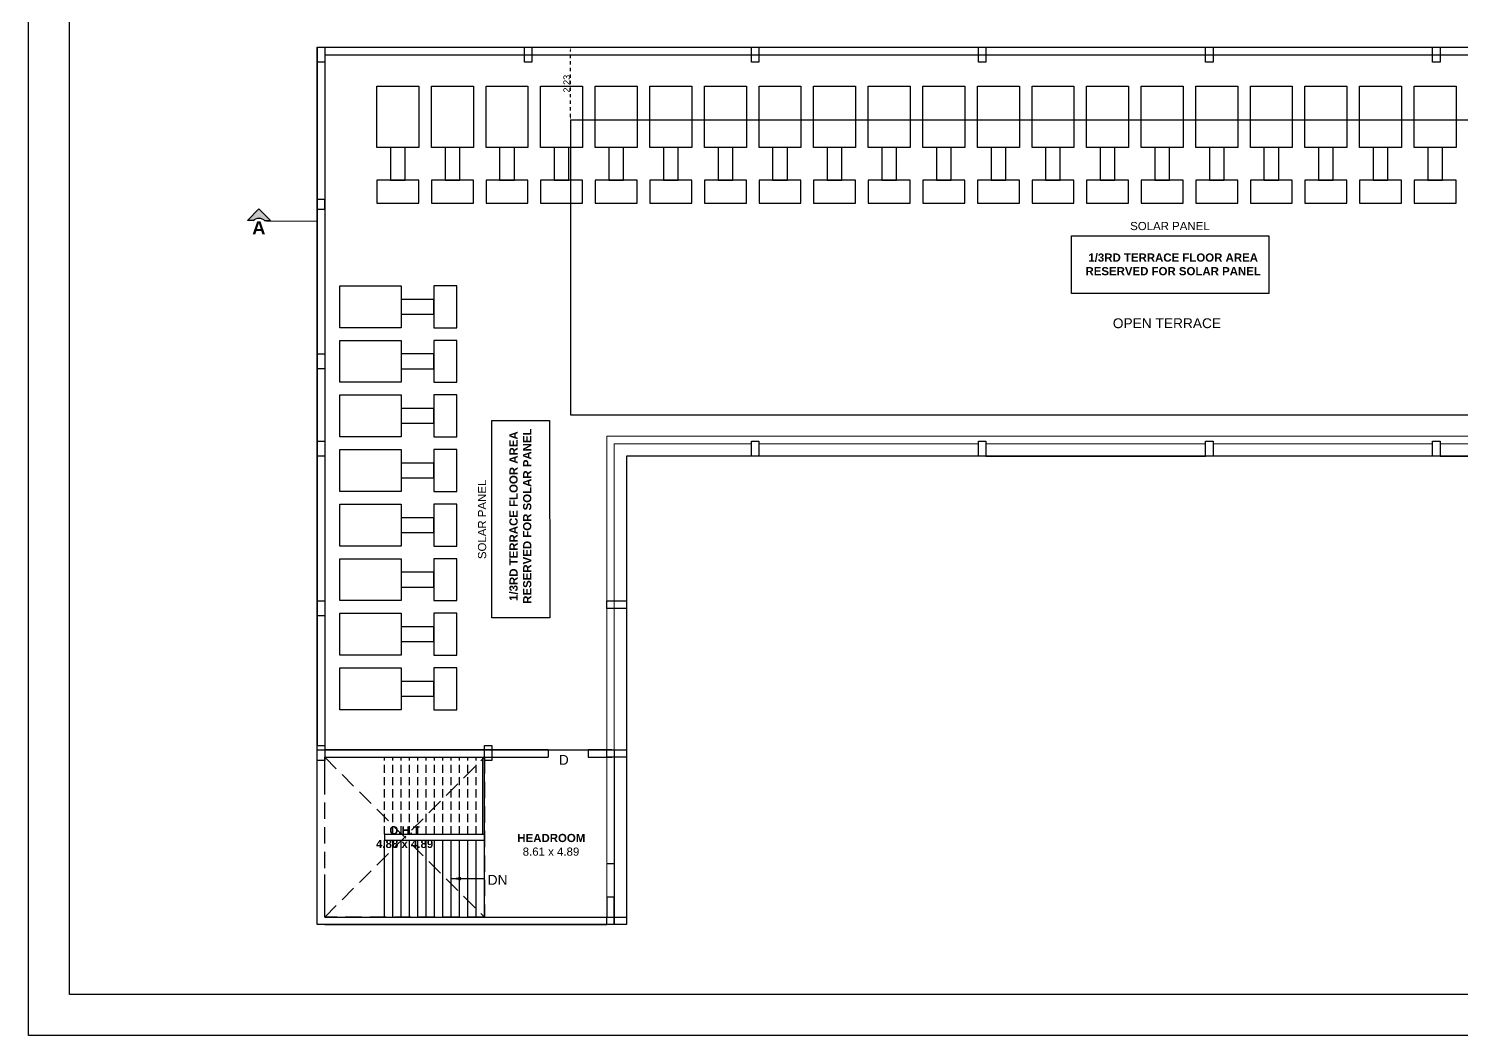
# Model space of a CAD drawing. Header units: metres. Extents: x -1744 to -758, y -4183 to -3914.
# Drawn here: x -901.32 to -857.56, y -4172.82 to -4142.06 of the extents above; entities that cross this region are included whole.
import ezdxf
from ezdxf.enums import TextEntityAlignment as Align

# ---------------------------------------------------------------- set-up
doc = ezdxf.new("R2010")
doc.units = ezdxf.units.M
doc.header["$PDMODE"] = 3
for name, pattern in [('DASHED', [0.75, 0.5, -0.25]), ('DASHED2', [0.375, 0.25, -0.125]), ('DOT2', [0.125, 0, -0.125]), ('HIDDEN', [0.375, 0.25, -0.125])]:
    doc.linetypes.add(name, pattern=pattern)
for name, color, linetype in [('A-STAIR-2', 54, 'Continuous'), ('BLK_1_FLR_4_ROOF_AREA', 54, 'Continuous'), ('BLK_1_STAIR_HEADROOM', 1, 'Continuous'), ('BLK_1_TERRACESERVICE_UTILITYDISTANCE', 1, 'Continuous'), ('SOLAR WATER HEATER', 88, 'Continuous'), ('SOLAR_PANEL', 3, 'Continuous'), ('TEXT', 7, 'Continuous'), ('TEXT @ 1', 7, 'Continuous'), ('TEXT NOTES', 200, 'Continuous'), ('WALL', 7, 'Continuous'), ('WINDOW', 215, 'Continuous')]:
    doc.layers.add(name, color=color, linetype=linetype)
doc.layers.add('A_---WALLS', color=255, linetype='Continuous', lineweight=30)
doc.styles.add('CORPORATION', font='arial.ttf')
doc.styles.add('KK', font='arial.ttf', dxfattribs={"width": 0.75})
doc.styles.add('STYLE1', font='arial.ttf')
doc.styles.add('TITLE', font='arialbd.ttf')
doc.dimstyles.new('Dim-outter', dxfattribs={"dimtxt": 1, "dimasz": 1, "dimexe": 0, "dimexo": 0, "dimgap": 1, "dimtad": 1, "dimlfac": -1, "dimzin": 3, "dimdsep": 46, "dimtxsty": 'CORPORATION', "dimblk": 'ARCHTICK', "dimcen": 0.125, "dimclrd": 8, "dimclre": 8, "dimclrt": 256, "dimazin": 0, "dimtfac": 0.5, "dimtix": 1, "dimtmove": 2, "dimatfit": 3, "dimfxl": 0, "dimtolj": 1, "dimtzin": 0, "dimarcsym": 0})

# ---------------------------------------------------------------- blocks, each defined once
blk = doc.blocks.new('_ArchTick')
at = {"color": 0, "linetype": 'ByBlock', "const_width": 0.15}
blk.add_lwpolyline([(-0.5, -0.5), (0.5, 0.5)], dxfattribs=at)
blk = doc.blocks.new('A$C10EB0513')
at = {"layer": 'SOLAR WATER HEATER', "lineweight": -2}
for points in [[(-1.172, 0), (-2.452, 0), (-2.452, -1.872), (-1.172, -1.872)], [(-2.037, -1.872), (-1.587, -1.872), (-1.587, -2.874), (-2.037, -2.874)], [(-1.172, -3.57), (-2.452, -3.57), (-2.452, -2.874), (-1.172, -2.874)]]:
    blk.add_lwpolyline(points, close=True, dxfattribs=at)
blk = doc.blocks.new('A$C0E13561B')
at = {"ltscale": 0.25}
blk.add_hatch(color=256, dxfattribs=at).paths.add_polyline_path([(0, 0), (-5, -5), (-2.5, -5, -0.412919), (2.5, -5), (5, -5)])
for points in [[(-2.5, -5), (-5, -5), (0, 0)], [(2.5, -5), (5, -5), (0, 0)]]:
    blk.add_lwpolyline(points, dxfattribs=at)
blk.add_arc((0, -7.51), 3.54, 45.12663, 134.87337, dxfattribs=at)
blk = doc.blocks.new('*D585')
at = {"layer": 'BLK_1_TERRACESERVICE_UTILITYDISTANCE', "color": 2, "linetype": 'DOT2', "lineweight": -2, "ltscale": 0.05}
blk.add_line((-884.774, -4144.76), (-884.774, -4142.729), dxfattribs=at)
at = {"layer": 'BLK_1_TERRACESERVICE_UTILITYDISTANCE', "color": 2, "ltscale": 0.05}
for points in [[(-884.791, -4142.729), (-884.757, -4142.729), (-884.774, -4142.629)], [(-884.791, -4144.76), (-884.757, -4144.76), (-884.774, -4144.86)]]:
    blk.add_solid(points, dxfattribs=at)
at = {"layer": 'DEFPOINTS', "color": 0, "ltscale": 0.05}
for p in [(-884.774, -4142.629), (-884.774, -4142.629), (-884.774, -4144.86)]:
    blk.add_point(p, dxfattribs=at)
at = {"layer": 'BLK_1_TERRACESERVICE_UTILITYDISTANCE', "color": 2, "ltscale": 0.05, "insert": (-884.886, -4143.744), "char_height": 0.2, "attachment_point": 5, "rotation": 90, "style": 'CORPORATION'}
blk.add_mtext('\\A1;2.23', dxfattribs=at)
blk = doc.blocks.new('A$C1C9B1590')
for p, q in [((712.984, 40.334), (712.984, 30.733)), ((712.984, 40.334), (771.505, 40.334)), ((713.212, 40.106), (713.212, 18.871)), ((733.405, 27.838), (740.111, 27.838)), ((747.274, 27.838), (753.979, 27.838)), ((720.033, 18.871), (713.212, 18.871)), ((720.033, 18.871), (720.033, 18.643)), ((721.975, 18.871), (721.255, 18.871)), ((721.255, 18.871), (721.255, 18.643)), ((713.212, 17.502), (713.212, 18.643)), ((713.212, 18.643), (720.033, 18.643)), ((721.255, 18.643), (721.975, 18.643)), ((721.823, 15.394), (722.052, 15.394)), ((712.984, 13.528), (712.984, 15.064)), ((713.212, 13.756), (713.212, 15.064)), ((722.052, 14.366), (721.823, 14.366)), ((721.823, 14.366), (721.823, 13.756)), ((722.052, 13.528), (722.052, 14.366)), ((713.212, 13.756), (721.823, 13.756)), ((713.212, 13.528), (721.823, 13.528))]:
    blk.add_line(p, q)
at = {"lineweight": 0}
for p, q in [((721.822, 28.449), (721.822, 14.366)), ((722.052, 28.219), (726.243, 28.219)), ((722.052, 28.219), (722.052, 14.366)), ((726.471, 28.219), (733.177, 28.219)), ((733.405, 28.219), (740.111, 28.219)), ((747.274, 28.219), (753.979, 28.219))]:
    blk.add_line(p, q, dxfattribs=at)
at = {"color": 251, "linetype": 'DASHED'}
for p, q in [((713.212, 18.643), (718.089, 13.756)), ((713.212, 13.756), (718.089, 18.643))]:
    blk.add_line(p, q, dxfattribs=at)
at = {"color": 1}
blk.add_lwpolyline([(704.169, 97.145), (847.148, 97.145), (847.148, 10.145), (704.169, 10.145)], close=True, dxfattribs=at)
at = {"color": 6, "lineweight": 30}
for points in [[(712.984, 40.334), (713.212, 40.334), (713.212, 39.877), (712.984, 39.877)], [(719.308, 40.334), (719.537, 40.334), (719.537, 39.877), (719.308, 39.877)], [(726.243, 40.334), (726.471, 40.334), (726.471, 39.877), (726.243, 39.877)], [(733.177, 40.334), (733.405, 40.334), (733.405, 39.877), (733.177, 39.877)], [(740.111, 40.334), (740.34, 40.334), (740.34, 39.877), (740.111, 39.877)], [(747.045, 40.334), (747.274, 40.334), (747.274, 39.877), (747.045, 39.877)], [(712.984, 30.962), (713.212, 30.962), (713.212, 30.505), (712.984, 30.505)], [(712.984, 28.295), (713.212, 28.295), (713.212, 27.838), (712.984, 27.838)], [(726.243, 28.295), (726.471, 28.295), (726.471, 27.838), (726.243, 27.838)], [(733.177, 28.295), (733.405, 28.295), (733.405, 27.838), (733.177, 27.838)], [(740.111, 28.295), (740.34, 28.295), (740.34, 27.838), (740.111, 27.838)], [(747.045, 28.295), (747.274, 28.295), (747.274, 27.838), (747.045, 27.838)], [(712.984, 23.418), (713.212, 23.418), (713.212, 22.961), (712.984, 22.961)], [(721.823, 23.189), (721.823, 23.418), (722.43, 23.418), (722.43, 23.189)], [(712.984, 18.996), (713.212, 18.996), (713.212, 18.539), (712.984, 18.539)], [(718.089, 18.996), (718.318, 18.996), (718.318, 18.539), (718.089, 18.539)], [(721.823, 18.643), (721.823, 18.871), (722.43, 18.871), (722.43, 18.643)], [(721.823, 13.528), (721.823, 13.756), (722.43, 13.756), (722.43, 13.528)]]:
    blk.add_lwpolyline(points, close=True, dxfattribs=at)
blk.add_lwpolyline([(712.984, 35.381), (713.212, 35.381), (713.212, 35.686), (712.984, 35.686), (712.984, 35.381)], dxfattribs=at)
blk.add_lwpolyline([(721.255, 18.871), (722.052, 18.871), (722.052, 13.528), (712.984, 13.528), (712.984, 18.871), (720.033, 18.871)])
at = {"color": 251, "linetype": 'DASHED'}
blk.add_lwpolyline([(713.212, 18.643), (718.089, 18.643), (718.089, 13.756), (713.212, 13.756)], close=True, dxfattribs=at)
at = {"layer": 'A-STAIR-2', "linetype": 'Continuous'}
for p, q in [((720.033, 18.871), (721.255, 18.871)), ((718.039, 16.288), (718.039, 18.643)), ((718.089, 16.288), (718.089, 18.643)), ((715.041, 16.288), (715.041, 16.111)), ((715.041, 16.288), (718.089, 16.288)), ((718.089, 16.111), (718.089, 16.288)), ((715.041, 13.756), (715.041, 16.111)), ((715.041, 16.111), (718.089, 16.111)), ((715.295, 13.756), (715.295, 16.111)), ((715.549, 13.756), (715.549, 16.111)), ((715.803, 13.756), (715.803, 16.111)), ((716.057, 13.756), (716.057, 16.111)), ((716.311, 13.756), (716.311, 16.111)), ((716.565, 13.756), (716.565, 16.111)), ((716.819, 13.756), (716.819, 16.111)), ((717.073, 13.756), (717.073, 16.111)), ((717.327, 13.756), (717.327, 16.111)), ((717.581, 13.756), (717.581, 16.111)), ((717.835, 13.756), (717.835, 16.111)), ((718.089, 13.756), (718.089, 16.111))]:
    blk.add_line(p, q, dxfattribs=at)
at = {"layer": 'A-STAIR-2', "linetype": 'HIDDEN'}
for p, q in [((715.041, 16.288), (715.041, 18.643)), ((715.295, 16.288), (715.295, 18.643)), ((715.549, 16.288), (715.549, 18.643)), ((715.803, 16.288), (715.803, 18.643)), ((716.057, 16.288), (716.057, 18.643)), ((716.311, 16.288), (716.311, 18.643)), ((716.565, 16.288), (716.565, 18.643)), ((716.819, 16.288), (716.819, 18.643)), ((717.073, 16.288), (717.073, 18.643)), ((717.327, 16.288), (717.327, 18.643)), ((717.581, 16.288), (717.581, 18.643)), ((717.835, 16.288), (717.835, 18.643))]:
    blk.add_line(p, q, dxfattribs=at)
at = {"layer": 'A_---WALLS'}
blk.add_lwpolyline([(705.419, 95.895), (845.898, 95.895), (845.898, 11.395), (705.419, 11.395)], close=True, dxfattribs=at)
at = {"layer": 'TEXT', "linetype": 'DASHED2', "ltscale": 50}
blk.add_line((712.984, 30.733), (712.984, 18.996), dxfattribs=at)
at = {"layer": 'TEXT NOTES', "linetype": 'HIDDEN', "ltscale": 0.75, "const_width": 0.03}
blk.add_lwpolyline([(711.424, 35.022), (712.984, 35.022)], dxfattribs=at)
at = {"layer": 'WALL'}
blk.add_line((713.212, 40.106), (760.914, 40.106), dxfattribs=at)
at = {"layer": 'WALL', "lineweight": 0}
for p, q in [((721.822, 28.449), (760.914, 28.449)), ((740.34, 28.219), (747.045, 28.219))]:
    blk.add_line(p, q, dxfattribs=at)
at = {"layer": 'WINDOW'}
for points in [[(742.048, 34.576), (742.048, 32.806), (736.015, 32.806), (736.015, 34.576)], [(718.31, 28.933), (720.081, 28.933), (720.082, 22.9), (718.311, 22.9)]]:
    blk.add_lwpolyline(points, close=True, dxfattribs=at)
at = {"layer": 'TEXT NOTES', "linetype": 'HIDDEN', "ltscale": 0.75, "xscale": -0.0703125, "yscale": 0.0703125, "zscale": 0.0703125}
blk.add_blockref('A$C0E13561B', (711.201, 35.392), dxfattribs=at)
at = {"layer": 'WALL', "xscale": -1}
for p in [(713.632, 39.142), (715.299, 39.142), (716.966, 39.142), (718.634, 39.142), (720.301, 39.142), (721.969, 39.142), (723.636, 39.142), (725.303, 39.142), (726.971, 39.142), (728.638, 39.142), (730.305, 39.142), (731.973, 39.142), (733.64, 39.142), (735.307, 39.142), (736.975, 39.142), (738.642, 39.142), (740.31, 39.142), (741.977, 39.142), (743.644, 39.142), (745.312, 39.142)]:
    blk.add_blockref('A$C10EB0513', p, dxfattribs=at)
at = {"layer": 'WALL', "xscale": -1, "rotation": 90.0093537528688}
for p in [(713.672, 30.591), (713.673, 28.924), (713.673, 27.257), (713.673, 25.589), (713.673, 23.922), (713.674, 22.255), (713.674, 20.587), (713.674, 18.92)]:
    blk.add_blockref('A$C10EB0513', p, dxfattribs=at)
at = {"layer": 'TEXT', "style": 'STYLE1'}
blk.add_text('OPEN TERRACE', height=0.3, dxfattribs=at).set_placement((737.28, 31.751))
at = {"layer": 'TEXT', "insert": (715.651, 16.2), "char_height": 0.25, "width": 6.85278, "attachment_point": 5, "style": 'TITLE'}
blk.add_mtext('\\A1;O.H.T\\P4.88 x 4.89', dxfattribs=at)
at = {"layer": 'TEXT @ 1', "insert": (718.884, 16.3), "char_height": 0.20446, "attachment_point": 1, "style": 'STYLE1'}
blk.add_mtext_dynamic_manual_height_columns('{\\fArial|b1|i0|c0|p34;\\H1.22272x;\\W2.16373; \\W1;HEADROOM\\P\\fArial|b0|i0|c0|p34;\\W3.84914; \\W1;8.61 x 4.89}', width=2.44566, gutter_width=15, heights=[0], dxfattribs=at)
at = {"layer": 'TEXT NOTES', "linetype": 'HIDDEN', "ltscale": 0.75, "style": 'TITLE'}
blk.add_text('A', height=0.4, dxfattribs=at).set_placement((711.199, 34.818), align=Align.MIDDLE_CENTER)
at = {"layer": 'TEXT NOTES', "style": 'KK'}
blk.add_text('SOLAR PANEL', height=0.25, dxfattribs=at).set_placement((739.023, 34.871, 0), align=Align.MIDDLE_CENTER)
blk.add_text('SOLAR PANEL', height=0.25, rotation=90.0094, dxfattribs=at).set_placement((718.016, 25.908, 0), align=Align.MIDDLE_CENTER)
for s, p in [('D', (720.36, 18.412)), ('DN', (718.188, 14.745))]:
    blk.add_text(s, height=0.3, dxfattribs=at).set_placement(p)
at = {"layer": 'TEXT NOTES', "insert": (739.123, 33.698), "char_height": 0.25, "attachment_point": 5, "style": 'TITLE'}
blk.add_mtext_dynamic_manual_height_columns('\\A1;1/3RD TERRACE FLOOR AREA RESERVED FOR SOLAR PANEL', width=5.81227, gutter_width=1, heights=[2.409], dxfattribs=at)
at = {"layer": 'TEXT NOTES', "insert": (719.188, 26.008), "char_height": 0.25, "attachment_point": 5, "rotation": 90.0094, "style": 'TITLE'}
blk.add_mtext_dynamic_manual_height_columns('\\A1;1/3RD TERRACE FLOOR AREA RESERVED FOR SOLAR PANEL', width=5.81227, gutter_width=1, heights=[2.409], dxfattribs=at)
at = {"layer": 'WALL', "color": 3}
blk.add_leader([(717.073, 14.933), (718.089, 14.933)], dimstyle='Dim-outter', override={"dimasz": 0.3, "dimtad": 0, "dimfxl": 10, "dimfxlon": 1}, dxfattribs=at)

msp = doc.modelspace()

# ---------------------------------------------------------------- linework, layer by layer
at = {"layer": 'BLK_1_FLR_4_ROOF_AREA', "color": 54}
msp.add_lwpolyline([(-892.50477, -4169.43559), (-892.50477, -4142.62869), (-783.76737, -4142.62869), (-783.76737, -4166.43828), (-793.21617, -4166.43828), (-793.21617, -4155.12549), (-833.75457, -4155.12549), (-833.7542, -4156.19285), (-844.5746, -4156.19285), (-844.57497, -4155.12549), (-883.05597, -4155.12549), (-883.05597, -4169.43559)], close=True, dxfattribs=at)
at = {"layer": 'BLK_1_STAIR_HEADROOM', "color": 1}
msp.add_lwpolyline([(-883.43697, -4169.43559), (-892.50477, -4169.43559), (-892.50477, -4164.09169), (-883.43697, -4164.09169)], close=True, dxfattribs=at)
at = {"layer": 'SOLAR_PANEL', "color": 3, "lineweight": -3}
msp.add_lwpolyline([(-884.77395, -4153.86002), (-824.77395, -4153.86002), (-824.77395, -4144.86002), (-884.77395, -4144.86002)], close=True, dxfattribs=at)

# ---------------------------------------------------------------- block references
at = {"layer": 'WALL'}
msp.add_blockref('A$C1C9B1590', (-1605.48862, -4182.96317), dxfattribs=at)

# ---------------------------------------------------------------- dimensions: what is measured, and where the dimension line sits
at = {"layer": 'BLK_1_TERRACESERVICE_UTILITYDISTANCE', "color": 2, "ltscale": 0.05}
dim = msp.add_linear_dim(base=(-884.77395, -4142.62869), p1=(-884.77395, -4144.86002), p2=(-884.77395, -4142.62869), angle=90, dimstyle='Dim-outter', override={"dimtxt": 0.2, "dimasz": 0.1, "dimgap": 0.01, "dimpost": '\\X', "dimsah": 1, "dimclrd": 2, "dimclre": 2, "dimclrt": 2}, dxfattribs=at)
dim.commit()
dim.dimension.update_dxf_attribs({"geometry": '*D585', "text_midpoint": (-884.88614, -4143.74436)})

doc.saveas('drawing.dxf')
